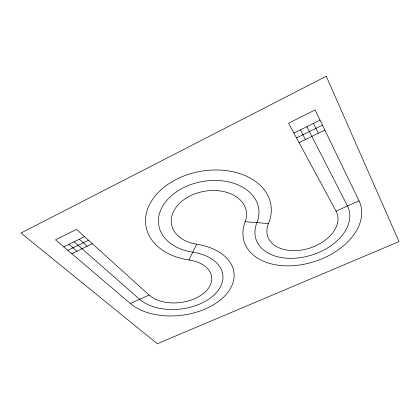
<?xml version="1.0" encoding="UTF-8"?>
<svg xmlns="http://www.w3.org/2000/svg" width="420" height="420" viewBox="0 0 420 420"><rect width="100%" height="100%" fill="white"/><g stroke="black" fill="none" stroke-linecap="round" stroke-linejoin="round"><path stroke-width="0.63" d="M188.911 259.954L196.686 244.198A37.958 26.738 -10 0 1 173.024 212.536A37.958 26.738 -10 0 1 219.707 190.895A37.958 26.738 -10 0 1 245.18 221.723A61.037 40.404 -18 0 0 303.145 264.432A61.037 40.404 -18 0 0 359.032 200.818L315.084 109.925L288.572 123.197L336.053 211.134A36.551 24.15 -17.9 0 1 302.92 249.805A36.551 24.15 -17.9 0 1 268.495 223.55A63.394 44.751 -9.9 0 0 227.325 170.751A63.394 44.751 -9.9 0 0 148.486 206.819A63.394 44.751 -9.9 0 0 188.911 259.954A34.241 21.514 -7 0 1 204.524 292.556A34.241 21.514 -7 0 1 149.105 295.06L130.31 303.497L55.508 239.846L76.482 229.352L149.105 295.06M63.798 246.902L84.541 236.644M293.911 133.088L320.035 120.167M67.851 250.352L88.478 240.209M296.515 137.912L322.45 125.16M71.841 253.748L92.358 243.716M299.072 142.653L324.823 130.064M336.053 211.134L359.032 200.818M245.18 221.723L268.495 223.55M68.943 244.361L76.928 251.26M74.114 241.799L139.66 299.297A45.685 28.728 -7 0 0 213.36 295.596A45.685 28.728 -7 0 0 192.749 252.184A50.657 35.721 -9.9 0 1 160.808 209.827A50.657 35.721 -9.9 0 1 223.456 180.983A50.657 35.721 -9.9 0 1 256.909 222.642A48.778 32.256 -17.9 0 0 303.041 257.224A48.778 32.256 -17.9 0 0 347.482 206.005L306.894 126.667M79.312 239.232L87.187 246.246M300.384 129.89L305.456 139.534M313.446 123.428L318.329 133.24M196.686 244.198A57.162 35.978 -7 0 1 222.196 298.421A57.162 35.978 -7 0 1 130.31 303.497M326.272 76.261L21 233.032L157.306 343.739L399 241.605L326.272 76.261"/></g></svg>
